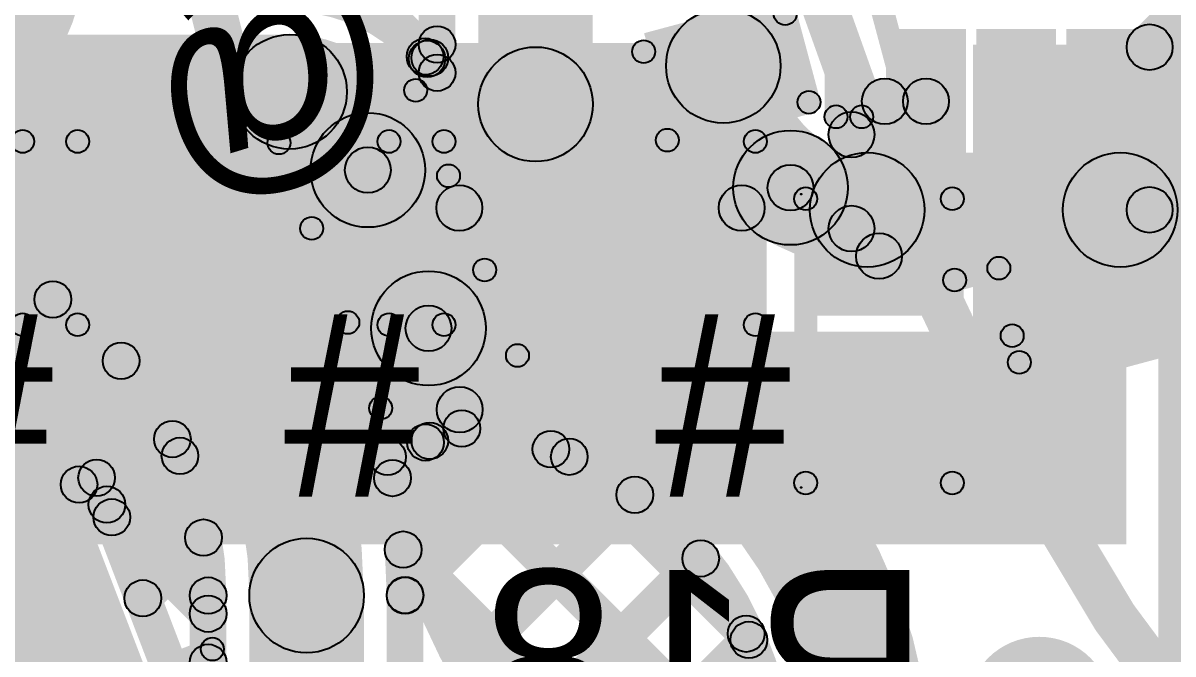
# Model space of a CAD drawing. Header units: millimetres. Extents: x -2.17 to 2.17, y -2.17 to 2.17.
# Drawn here: x -0.6649 to -0.4138, y -0.3049 to -0.1673 of the extents above; entities that cross this region are included whole.
import ezdxf

# ---------------------------------------------------------------- set-up
doc = ezdxf.new("R2010")
doc.units = ezdxf.units.MM
doc.header["$MEASUREMENT"] = 0
for name, color, linetype in [('BottomLayer', 5, 'Continuous'), ('BottomOverlay', 54, 'Continuous'), ('BottomPaste', 16, 'Continuous'), ('BottomSolder', 6, 'Continuous'), ('Mechanical2', 216, 'Continuous'), ('TopLayer', 1, 'Continuous'), ('TopOverlay', 2, 'Continuous'), ('TopPaste', 8, 'Continuous'), ('TopSolder', 216, 'Continuous'), ('ViaHoleLayer', 16, 'Continuous')]:
    doc.layers.add(name, color=color, linetype=linetype)

# ---------------------------------------------------------------- blocks, each defined once
blk = doc.blocks.new('WS2812B_M____2')
at = {"layer": 'TopLayer'}
blk.add_hatch(color=1, dxfattribs=at).paths.add_polyline_path([(0.03504, 0.05079), (0.09409, 0.05079), (0.09409, 0.01142), (0.03504, 0.01142)])
at = {"layer": 'TopOverlay'}
for points in [[(-0.07, 0.0675), (-0.07, 0.0725), (0.07, 0.0725), (0.07, 0.0675)], [(0.0725, 0.06), (0.0675, 0.06), (0.0675, 0.07), (0.0725, 0.07)]]:
    blk.add_hatch(color=2, dxfattribs=at).paths.add_polyline_path(points)
h = blk.add_hatch(color=2, dxfattribs=at)
edge = h.paths.add_edge_path()
edge.add_arc((0.07, 0.07), 0.0025, 0, 360)
h = blk.add_hatch(color=2, dxfattribs=at)
edge = h.paths.add_edge_path()
edge.add_arc((0.07, 0.07), 0.0025, 0, 360)
at = {"layer": 'TopPaste'}
blk.add_hatch(color=8, dxfattribs=at).paths.add_polyline_path([(0.03504, 0.05079), (0.09409, 0.05079), (0.09409, 0.01142), (0.03504, 0.01142)])
at = {"layer": 'TopSolder'}
blk.add_hatch(color=216, dxfattribs=at).paths.add_polyline_path([(0.03104, 0.05479), (0.09809, 0.05479), (0.09809, 0.00742), (0.03104, 0.00742)])
at = {"layer": 'TopOverlay'}
blk.add_circle((0.07, 0.07), 0.0025, dxfattribs=at)
blk.add_circle((0.07, 0.07), 0.0025, dxfattribs=at)
blk = doc.blocks.new('10_VSON__3_3__B_36')
at = {"layer": 'BottomLayer'}
for points in [[(-0.06693, 0.04409), (-0.04331, 0.04409), (-0.04331, 0.03465), (-0.06693, 0.03465)], [(-0.06693, 0.02441), (-0.04331, 0.02441), (-0.04331, 0.01496), (-0.06693, 0.01496)], [(-0.06693, 0.00472), (-0.04331, 0.00472), (-0.04331, -0.00472), (-0.06693, -0.00472)]]:
    blk.add_hatch(color=5, dxfattribs=at).paths.add_polyline_path(points)
at = {"layer": 'BottomOverlay'}
h = blk.add_hatch(color=54, dxfattribs=at)
edge = h.paths.add_edge_path()
edge.add_arc((-0.0585, 0.059), 0.0025, 0, 360)
h = blk.add_hatch(color=54, dxfattribs=at)
edge = h.paths.add_edge_path()
edge.add_arc((-0.0585, 0.059), 0.0025, 0, 360)
for points in [[(-0.0585, 0.0565), (-0.0585, 0.0615), (0.0585, 0.0615), (0.0585, 0.0565)], [(-0.061, 0.059), (-0.056, 0.059), (-0.056, 0.05342), (-0.061, 0.05342)]]:
    blk.add_hatch(color=54, dxfattribs=at).paths.add_polyline_path(points)
h = blk.add_hatch(color=54, dxfattribs=at)
edge = h.paths.add_edge_path()
edge.add_arc((-0.0585, 0.05342), 0.0025, 0, 360)
at = {"layer": 'BottomPaste'}
for points in [[(-0.06693, 0.04409), (-0.04331, 0.04409), (-0.04331, 0.03465), (-0.06693, 0.03465)], [(-0.06693, 0.02441), (-0.04331, 0.02441), (-0.04331, 0.01496), (-0.06693, 0.01496)], [(-0.06693, 0.00472), (-0.04331, 0.00472), (-0.04331, -0.00472), (-0.06693, -0.00472)]]:
    blk.add_hatch(color=16, dxfattribs=at).paths.add_polyline_path(points)
at = {"layer": 'BottomSolder'}
for points in [[(-0.07093, 0.04809), (-0.03931, 0.04809), (-0.03931, 0.03065), (-0.07093, 0.03065)], [(-0.07093, 0.02841), (-0.03931, 0.02841), (-0.03931, 0.01096), (-0.07093, 0.01096)], [(-0.07093, 0.00872), (-0.03931, 0.00872), (-0.03931, -0.00872), (-0.07093, -0.00872)], [(-0.07093, -0.01096), (-0.03931, -0.01096), (-0.03931, -0.02841), (-0.07093, -0.02841)]]:
    blk.add_hatch(color=6, dxfattribs=at).paths.add_polyline_path(points)
at = {"layer": 'BottomOverlay'}
for centre in [(-0.0585, 0.059), (-0.0585, 0.059), (-0.0585, 0.05342)]:
    blk.add_circle(centre, 0.0025, dxfattribs=at)
blk = doc.blocks.new('R__0402_B_79')
at = {"layer": 'BottomLayer'}
for points in [[(-0.0095, 0.0125), (-0.0095, -0.0125), (-0.0275, -0.0125), (-0.0275, 0.0125)], [(0.0275, 0.0125), (0.0275, -0.0125), (0.0095, -0.0125), (0.0095, 0.0125)]]:
    blk.add_hatch(color=5, dxfattribs=at).paths.add_polyline_path(points)
at = {"layer": 'BottomOverlay'}
h = blk.add_hatch(color=54, dxfattribs=at)
edge = h.paths.add_edge_path()
edge.add_arc((-0.031, 0.016), 0.0025, 0, 360)
h = blk.add_hatch(color=54, dxfattribs=at)
edge = h.paths.add_edge_path()
edge.add_arc((-0.031, 0.016), 0.0025, 0, 360)
for points in [[(-0.031, 0.0135), (-0.031, 0.0185), (0.031, 0.0185), (0.031, 0.0135)], [(-0.0335, 0.016), (-0.0285, 0.016), (-0.0285, -0.016), (-0.0335, -0.016)], [(-0.032, 0.01694), (-0.032, 0.01706), (0.032, 0.01706), (0.032, 0.01694)], [(0.0285, 0.016), (0.0335, 0.016), (0.0335, -0.016), (0.0285, -0.016)], [(-0.031, -0.0185), (-0.031, -0.0135), (0.031, -0.0135), (0.031, -0.0185)]]:
    blk.add_hatch(color=54, dxfattribs=at).paths.add_polyline_path(points)
h = blk.add_hatch(color=54, dxfattribs=at)
edge = h.paths.add_edge_path()
edge.add_arc((0.031, 0.016), 0.0025, 0, 360)
h = blk.add_hatch(color=54, dxfattribs=at)
edge = h.paths.add_edge_path()
edge.add_arc((0.031, 0.016), 0.0025, 0, 360)
h = blk.add_hatch(color=54, dxfattribs=at)
edge = h.paths.add_edge_path()
edge.add_arc((-0.032, 0.017), 0.0000635, 0, 360)
h = blk.add_hatch(color=54, dxfattribs=at)
edge = h.paths.add_edge_path()
edge.add_arc((0.032, 0.017), 0.0000635, 0, 360)
h = blk.add_hatch(color=54, dxfattribs=at)
edge = h.paths.add_edge_path()
edge.add_arc((-0.031, -0.016), 0.0025, 0, 360)
h = blk.add_hatch(color=54, dxfattribs=at)
edge = h.paths.add_edge_path()
edge.add_arc((-0.031, -0.016), 0.0025, 0, 360)
h = blk.add_hatch(color=54, dxfattribs=at)
edge = h.paths.add_edge_path()
edge.add_arc((0.031, -0.016), 0.0025, 0, 360)
h = blk.add_hatch(color=54, dxfattribs=at)
edge = h.paths.add_edge_path()
edge.add_arc((0.031, -0.016), 0.0025, 0, 360)
at = {"layer": 'BottomPaste'}
for points in [[(-0.0095, 0.0125), (-0.0095, -0.0125), (-0.0275, -0.0125), (-0.0275, 0.0125)], [(0.0275, 0.0125), (0.0275, -0.0125), (0.0095, -0.0125), (0.0095, 0.0125)]]:
    blk.add_hatch(color=16, dxfattribs=at).paths.add_polyline_path(points)
at = {"layer": 'BottomSolder'}
for points in [[(-0.0055, 0.0165), (-0.0055, -0.0165), (-0.0315, -0.0165), (-0.0315, 0.0165)], [(0.0315, 0.0165), (0.0315, -0.0165), (0.0055, -0.0165), (0.0055, 0.0165)]]:
    blk.add_hatch(color=6, dxfattribs=at).paths.add_polyline_path(points)
at = {"layer": 'BottomOverlay'}
for centre, radius in [((-0.031, 0.016), 0.0025), ((-0.031, 0.016), 0.0025), ((0.031, 0.016), 0.0025), ((0.031, 0.016), 0.0025), ((-0.032, 0.017), 0.0000635), ((0.032, 0.017), 0.0000635), ((-0.031, -0.016), 0.0025), ((-0.031, -0.016), 0.0025), ((0.031, -0.016), 0.0025), ((0.031, -0.016), 0.0025)]:
    blk.add_circle(centre, radius, dxfattribs=at)
blk = doc.blocks.new('WS2812B_M____264')
at = {"layer": 'TopLayer'}
blk.add_hatch(color=1, dxfattribs=at).paths.add_polyline_path([(-0.09409, 0.05079), (-0.03504, 0.05079), (-0.03504, 0.01142), (-0.09409, 0.01142)])
at = {"layer": 'TopOverlay'}
h = blk.add_hatch(color=2, dxfattribs=at)
edge = h.paths.add_edge_path()
edge.add_arc((-0.07, 0.07), 0.0025, 0, 360)
h = blk.add_hatch(color=2, dxfattribs=at)
edge = h.paths.add_edge_path()
edge.add_arc((-0.07, 0.07), 0.0025, 0, 360)
for points in [[(0.07, 0.0725), (0.07, 0.0675), (-0.07, 0.0675), (-0.07, 0.0725)], [(-0.0725, 0.07), (-0.0675, 0.07), (-0.0675, 0.06), (-0.0725, 0.06)]]:
    blk.add_hatch(color=2, dxfattribs=at).paths.add_polyline_path(points)
h = blk.add_hatch(color=2, dxfattribs=at)
edge = h.paths.add_edge_path()
edge.add_arc((-0.091, 0.061), 0.0025, 0, 360)
h = blk.add_hatch(color=2, dxfattribs=at)
edge = h.paths.add_edge_path()
edge.add_arc((-0.085, 0.061), 0.0025, 0, 360)
h = blk.add_hatch(color=2, dxfattribs=at)
edge = h.paths.add_edge_path()
edge.add_arc((-0.07, 0.06), 0.0025, 0, 360)
at = {"layer": 'TopPaste'}
blk.add_hatch(color=8, dxfattribs=at).paths.add_polyline_path([(-0.09409, 0.05079), (-0.03504, 0.05079), (-0.03504, 0.01142), (-0.09409, 0.01142)])
at = {"layer": 'TopSolder'}
blk.add_hatch(color=216, dxfattribs=at).paths.add_polyline_path([(-0.09809, 0.05479), (-0.03104, 0.05479), (-0.03104, 0.00742), (-0.09809, 0.00742)])
at = {"layer": 'TopOverlay', "const_width": 0.005}
blk.add_lwpolyline([(-0.085, 0.061, 1), (-0.091, 0.061, 1)], format="xyb", close=True, dxfattribs=at)
at = {"layer": 'TopOverlay'}
for centre in [(-0.07, 0.07), (-0.07, 0.07), (-0.091, 0.061), (-0.085, 0.061), (-0.07, 0.06)]:
    blk.add_circle(centre, 0.0025, dxfattribs=at)
blk = doc.blocks.new('1255AY_1R0N_P3_B_279')
at = {"layer": 'BottomSolder'}
blk.add_hatch(color=6, dxfattribs=at).paths.add_polyline_path([(-0.12802, 0.1162), (-0.05702, 0.1162), (-0.05702, -0.1162), (-0.12802, -0.1162)])
blk = doc.blocks.new('C__0402_415')
at = {"layer": 'TopLayer'}
for points in [[(-0.0275, -0.0125), (-0.0275, 0.0125), (-0.0095, 0.0125), (-0.0095, -0.0125)], [(0.0095, -0.0125), (0.0095, 0.0125), (0.0275, 0.0125), (0.0275, -0.0125)]]:
    blk.add_hatch(color=1, dxfattribs=at).paths.add_polyline_path(points)
at = {"layer": 'TopOverlay'}
h = blk.add_hatch(color=2, dxfattribs=at)
edge = h.paths.add_edge_path()
edge.add_arc((-0.031, 0.016), 0.0025, 0, 360)
h = blk.add_hatch(color=2, dxfattribs=at)
edge = h.paths.add_edge_path()
edge.add_arc((-0.031, 0.016), 0.0025, 0, 360)
for points in [[(-0.011, 0.0185), (-0.011, 0.0135), (-0.031, 0.0135), (-0.031, 0.0185)], [(0.031, 0.0185), (0.031, 0.0135), (0.011, 0.0135), (0.011, 0.0185)], [(-0.0335, 0.016), (-0.0285, 0.016), (-0.0285, -0.016), (-0.0335, -0.016)], [(0.0285, 0.016), (0.0335, 0.016), (0.0335, -0.016), (0.0285, -0.016)], [(-0.011, -0.0135), (-0.011, -0.0185), (-0.031, -0.0185), (-0.031, -0.0135)], [(0.031, -0.0135), (0.031, -0.0185), (0.011, -0.0185), (0.011, -0.0135)]]:
    blk.add_hatch(color=2, dxfattribs=at).paths.add_polyline_path(points)
h = blk.add_hatch(color=2, dxfattribs=at)
edge = h.paths.add_edge_path()
edge.add_arc((-0.011, 0.016), 0.0025, 0, 360)
h = blk.add_hatch(color=2, dxfattribs=at)
edge = h.paths.add_edge_path()
edge.add_arc((0.011, 0.016), 0.0025, 0, 360)
h = blk.add_hatch(color=2, dxfattribs=at)
edge = h.paths.add_edge_path()
edge.add_arc((0.031, 0.016), 0.0025, 0, 360)
h = blk.add_hatch(color=2, dxfattribs=at)
edge = h.paths.add_edge_path()
edge.add_arc((0.031, 0.016), 0.0025, 0, 360)
h = blk.add_hatch(color=2, dxfattribs=at)
edge = h.paths.add_edge_path()
edge.add_arc((-0.031, -0.016), 0.0025, 0, 360)
h = blk.add_hatch(color=2, dxfattribs=at)
edge = h.paths.add_edge_path()
edge.add_arc((-0.031, -0.016), 0.0025, 0, 360)
h = blk.add_hatch(color=2, dxfattribs=at)
edge = h.paths.add_edge_path()
edge.add_arc((-0.011, -0.016), 0.0025, 0, 360)
h = blk.add_hatch(color=2, dxfattribs=at)
edge = h.paths.add_edge_path()
edge.add_arc((0.011, -0.016), 0.0025, 0, 360)
h = blk.add_hatch(color=2, dxfattribs=at)
edge = h.paths.add_edge_path()
edge.add_arc((0.031, -0.016), 0.0025, 0, 360)
h = blk.add_hatch(color=2, dxfattribs=at)
edge = h.paths.add_edge_path()
edge.add_arc((0.031, -0.016), 0.0025, 0, 360)
at = {"layer": 'TopPaste'}
for points in [[(-0.0275, -0.0125), (-0.0275, 0.0125), (-0.0095, 0.0125), (-0.0095, -0.0125)], [(0.0095, -0.0125), (0.0095, 0.0125), (0.0275, 0.0125), (0.0275, -0.0125)]]:
    blk.add_hatch(color=8, dxfattribs=at).paths.add_polyline_path(points)
at = {"layer": 'TopSolder'}
for points in [[(-0.02986, -0.01486), (-0.02986, 0.01486), (-0.00714, 0.01486), (-0.00714, -0.01486)], [(0.00714, -0.01486), (0.00714, 0.01486), (0.02986, 0.01486), (0.02986, -0.01486)]]:
    blk.add_hatch(color=216, dxfattribs=at).paths.add_polyline_path(points)
at = {"layer": 'TopOverlay'}
for centre in [(-0.031, 0.016), (-0.031, 0.016), (-0.011, 0.016), (0.011, 0.016), (0.031, 0.016), (0.031, 0.016), (-0.031, -0.016), (-0.031, -0.016), (-0.011, -0.016), (0.011, -0.016), (0.031, -0.016), (0.031, -0.016)]:
    blk.add_circle(centre, 0.0025, dxfattribs=at)
blk = doc.blocks.new('C__0402_434')
at = {"layer": 'TopLayer'}
for points in [[(-0.0275, -0.0125), (-0.0275, 0.0125), (-0.0095, 0.0125), (-0.0095, -0.0125)], [(0.0095, -0.0125), (0.0095, 0.0125), (0.0275, 0.0125), (0.0275, -0.0125)]]:
    blk.add_hatch(color=1, dxfattribs=at).paths.add_polyline_path(points)
at = {"layer": 'TopOverlay'}
h = blk.add_hatch(color=2, dxfattribs=at)
edge = h.paths.add_edge_path()
edge.add_arc((-0.031, 0.016), 0.0025, 0, 360)
h = blk.add_hatch(color=2, dxfattribs=at)
edge = h.paths.add_edge_path()
edge.add_arc((-0.031, 0.016), 0.0025, 0, 360)
for points in [[(-0.031, 0.0135), (-0.031, 0.0185), (-0.011, 0.0185), (-0.011, 0.0135)], [(0.011, 0.0135), (0.011, 0.0185), (0.031, 0.0185), (0.031, 0.0135)], [(-0.0285, -0.016), (-0.0335, -0.016), (-0.0335, 0.016), (-0.0285, 0.016)], [(0.0335, -0.016), (0.0285, -0.016), (0.0285, 0.016), (0.0335, 0.016)], [(-0.031, -0.0185), (-0.031, -0.0135), (-0.011, -0.0135), (-0.011, -0.0185)], [(0.011, -0.0185), (0.011, -0.0135), (0.031, -0.0135), (0.031, -0.0185)]]:
    blk.add_hatch(color=2, dxfattribs=at).paths.add_polyline_path(points)
h = blk.add_hatch(color=2, dxfattribs=at)
edge = h.paths.add_edge_path()
edge.add_arc((-0.011, 0.016), 0.0025, 0, 360)
h = blk.add_hatch(color=2, dxfattribs=at)
edge = h.paths.add_edge_path()
edge.add_arc((0.011, 0.016), 0.0025, 0, 360)
h = blk.add_hatch(color=2, dxfattribs=at)
edge = h.paths.add_edge_path()
edge.add_arc((0.031, 0.016), 0.0025, 0, 360)
h = blk.add_hatch(color=2, dxfattribs=at)
edge = h.paths.add_edge_path()
edge.add_arc((0.031, 0.016), 0.0025, 0, 360)
h = blk.add_hatch(color=2, dxfattribs=at)
edge = h.paths.add_edge_path()
edge.add_arc((-0.031, -0.016), 0.0025, 0, 360)
h = blk.add_hatch(color=2, dxfattribs=at)
edge = h.paths.add_edge_path()
edge.add_arc((-0.031, -0.016), 0.0025, 0, 360)
h = blk.add_hatch(color=2, dxfattribs=at)
edge = h.paths.add_edge_path()
edge.add_arc((-0.011, -0.016), 0.0025, 0, 360)
h = blk.add_hatch(color=2, dxfattribs=at)
edge = h.paths.add_edge_path()
edge.add_arc((0.011, -0.016), 0.0025, 0, 360)
h = blk.add_hatch(color=2, dxfattribs=at)
edge = h.paths.add_edge_path()
edge.add_arc((0.031, -0.016), 0.0025, 0, 360)
h = blk.add_hatch(color=2, dxfattribs=at)
edge = h.paths.add_edge_path()
edge.add_arc((0.031, -0.016), 0.0025, 0, 360)
at = {"layer": 'TopPaste'}
for points in [[(-0.0275, -0.0125), (-0.0275, 0.0125), (-0.0095, 0.0125), (-0.0095, -0.0125)], [(0.0095, -0.0125), (0.0095, 0.0125), (0.0275, 0.0125), (0.0275, -0.0125)]]:
    blk.add_hatch(color=8, dxfattribs=at).paths.add_polyline_path(points)
at = {"layer": 'TopSolder'}
for points in [[(-0.02986, -0.01486), (-0.02986, 0.01486), (-0.00714, 0.01486), (-0.00714, -0.01486)], [(0.00714, -0.01486), (0.00714, 0.01486), (0.02986, 0.01486), (0.02986, -0.01486)]]:
    blk.add_hatch(color=216, dxfattribs=at).paths.add_polyline_path(points)
at = {"layer": 'TopOverlay'}
for centre in [(-0.031, 0.016), (-0.031, 0.016), (-0.011, 0.016), (0.011, 0.016), (0.031, 0.016), (0.031, 0.016), (-0.031, -0.016), (-0.031, -0.016), (-0.011, -0.016), (0.011, -0.016), (0.031, -0.016), (0.031, -0.016)]:
    blk.add_circle(centre, 0.0025, dxfattribs=at)
blk = doc.blocks.new('C__0805_B_459')
at = {"layer": 'BottomLayer'}
for points in [[(-0.06, 0.03), (-0.02, 0.03), (-0.02, -0.03), (-0.06, -0.03)], [(0.02, 0.03), (0.06, 0.03), (0.06, -0.03), (0.02, -0.03)]]:
    blk.add_hatch(color=5, dxfattribs=at).paths.add_polyline_path(points)
at = {"layer": 'BottomOverlay'}
h = blk.add_hatch(color=54, dxfattribs=at)
edge = h.paths.add_edge_path()
edge.add_arc((-0.064, 0.034), 0.0025, 0, 360)
h = blk.add_hatch(color=54, dxfattribs=at)
edge = h.paths.add_edge_path()
edge.add_arc((-0.064, 0.034), 0.0025, 0, 360)
for points in [[(-0.024, 0.0365), (-0.024, 0.0315), (-0.064, 0.0315), (-0.064, 0.0365)], [(0.064, 0.0365), (0.064, 0.0315), (0.024, 0.0315), (0.024, 0.0365)], [(-0.0615, -0.034), (-0.0665, -0.034), (-0.0665, 0.034), (-0.0615, 0.034)], [(0.0665, -0.034), (0.0615, -0.034), (0.0615, 0.034), (0.0665, 0.034)], [(-0.024, -0.0315), (-0.024, -0.0365), (-0.064, -0.0365), (-0.064, -0.0315)], [(0.064, -0.0315), (0.064, -0.0365), (0.024, -0.0365), (0.024, -0.0315)]]:
    blk.add_hatch(color=54, dxfattribs=at).paths.add_polyline_path(points)
h = blk.add_hatch(color=54, dxfattribs=at)
edge = h.paths.add_edge_path()
edge.add_arc((-0.024, 0.034), 0.0025, 0, 360)
h = blk.add_hatch(color=54, dxfattribs=at)
edge = h.paths.add_edge_path()
edge.add_arc((0.024, 0.034), 0.0025, 0, 360)
h = blk.add_hatch(color=54, dxfattribs=at)
edge = h.paths.add_edge_path()
edge.add_arc((0.064, 0.034), 0.0025, 0, 360)
h = blk.add_hatch(color=54, dxfattribs=at)
edge = h.paths.add_edge_path()
edge.add_arc((0.064, 0.034), 0.0025, 0, 360)
h = blk.add_hatch(color=54, dxfattribs=at)
edge = h.paths.add_edge_path()
edge.add_arc((-0.064, -0.034), 0.0025, 0, 360)
h = blk.add_hatch(color=54, dxfattribs=at)
edge = h.paths.add_edge_path()
edge.add_arc((-0.064, -0.034), 0.0025, 0, 360)
h = blk.add_hatch(color=54, dxfattribs=at)
edge = h.paths.add_edge_path()
edge.add_arc((-0.024, -0.034), 0.0025, 0, 360)
h = blk.add_hatch(color=54, dxfattribs=at)
edge = h.paths.add_edge_path()
edge.add_arc((0.024, -0.034), 0.0025, 0, 360)
h = blk.add_hatch(color=54, dxfattribs=at)
edge = h.paths.add_edge_path()
edge.add_arc((0.064, -0.034), 0.0025, 0, 360)
h = blk.add_hatch(color=54, dxfattribs=at)
edge = h.paths.add_edge_path()
edge.add_arc((0.064, -0.034), 0.0025, 0, 360)
at = {"layer": 'BottomPaste'}
for points in [[(-0.06, 0.03), (-0.02, 0.03), (-0.02, -0.03), (-0.06, -0.03)], [(0.02, 0.03), (0.06, 0.03), (0.06, -0.03), (0.02, -0.03)]]:
    blk.add_hatch(color=16, dxfattribs=at).paths.add_polyline_path(points)
at = {"layer": 'BottomSolder'}
for points in [[(-0.06276, 0.03276), (-0.01724, 0.03276), (-0.01724, -0.03276), (-0.06276, -0.03276)], [(0.01724, 0.03276), (0.06276, 0.03276), (0.06276, -0.03276), (0.01724, -0.03276)]]:
    blk.add_hatch(color=6, dxfattribs=at).paths.add_polyline_path(points)
at = {"layer": 'BottomOverlay'}
for centre in [(-0.064, 0.034), (-0.064, 0.034), (-0.024, 0.034), (0.024, 0.034), (0.064, 0.034), (0.064, 0.034), (-0.064, -0.034), (-0.064, -0.034), (-0.024, -0.034), (0.024, -0.034), (0.064, -0.034), (0.064, -0.034)]:
    blk.add_circle(centre, 0.0025, dxfattribs=at)
blk = doc.blocks.new('C__0805_B_460')
at = {"layer": 'BottomLayer'}
for points in [[(-0.06, 0.03), (-0.02, 0.03), (-0.02, -0.03), (-0.06, -0.03)], [(0.02, 0.03), (0.06, 0.03), (0.06, -0.03), (0.02, -0.03)]]:
    blk.add_hatch(color=5, dxfattribs=at).paths.add_polyline_path(points)
at = {"layer": 'BottomOverlay'}
h = blk.add_hatch(color=54, dxfattribs=at)
edge = h.paths.add_edge_path()
edge.add_arc((-0.064, 0.034), 0.0025, 0, 360)
h = blk.add_hatch(color=54, dxfattribs=at)
edge = h.paths.add_edge_path()
edge.add_arc((-0.064, 0.034), 0.0025, 0, 360)
for points in [[(-0.024, 0.0365), (-0.024, 0.0315), (-0.064, 0.0315), (-0.064, 0.0365)], [(0.064, 0.0365), (0.064, 0.0315), (0.024, 0.0315), (0.024, 0.0365)], [(-0.0615, -0.034), (-0.0665, -0.034), (-0.0665, 0.034), (-0.0615, 0.034)], [(0.0665, -0.034), (0.0615, -0.034), (0.0615, 0.034), (0.0665, 0.034)], [(-0.024, -0.0315), (-0.024, -0.0365), (-0.064, -0.0365), (-0.064, -0.0315)], [(0.064, -0.0315), (0.064, -0.0365), (0.024, -0.0365), (0.024, -0.0315)]]:
    blk.add_hatch(color=54, dxfattribs=at).paths.add_polyline_path(points)
h = blk.add_hatch(color=54, dxfattribs=at)
edge = h.paths.add_edge_path()
edge.add_arc((-0.024, 0.034), 0.0025, 0, 360)
h = blk.add_hatch(color=54, dxfattribs=at)
edge = h.paths.add_edge_path()
edge.add_arc((0.024, 0.034), 0.0025, 0, 360)
h = blk.add_hatch(color=54, dxfattribs=at)
edge = h.paths.add_edge_path()
edge.add_arc((0.064, 0.034), 0.0025, 0, 360)
h = blk.add_hatch(color=54, dxfattribs=at)
edge = h.paths.add_edge_path()
edge.add_arc((0.064, 0.034), 0.0025, 0, 360)
h = blk.add_hatch(color=54, dxfattribs=at)
edge = h.paths.add_edge_path()
edge.add_arc((-0.064, -0.034), 0.0025, 0, 360)
h = blk.add_hatch(color=54, dxfattribs=at)
edge = h.paths.add_edge_path()
edge.add_arc((-0.064, -0.034), 0.0025, 0, 360)
h = blk.add_hatch(color=54, dxfattribs=at)
edge = h.paths.add_edge_path()
edge.add_arc((-0.024, -0.034), 0.0025, 0, 360)
h = blk.add_hatch(color=54, dxfattribs=at)
edge = h.paths.add_edge_path()
edge.add_arc((0.024, -0.034), 0.0025, 0, 360)
h = blk.add_hatch(color=54, dxfattribs=at)
edge = h.paths.add_edge_path()
edge.add_arc((0.064, -0.034), 0.0025, 0, 360)
h = blk.add_hatch(color=54, dxfattribs=at)
edge = h.paths.add_edge_path()
edge.add_arc((0.064, -0.034), 0.0025, 0, 360)
at = {"layer": 'BottomPaste'}
for points in [[(-0.06, 0.03), (-0.02, 0.03), (-0.02, -0.03), (-0.06, -0.03)], [(0.02, 0.03), (0.06, 0.03), (0.06, -0.03), (0.02, -0.03)]]:
    blk.add_hatch(color=16, dxfattribs=at).paths.add_polyline_path(points)
at = {"layer": 'BottomSolder'}
for points in [[(-0.06276, 0.03276), (-0.01724, 0.03276), (-0.01724, -0.03276), (-0.06276, -0.03276)], [(0.01724, 0.03276), (0.06276, 0.03276), (0.06276, -0.03276), (0.01724, -0.03276)]]:
    blk.add_hatch(color=6, dxfattribs=at).paths.add_polyline_path(points)
at = {"layer": 'BottomOverlay'}
for centre in [(-0.064, 0.034), (-0.064, 0.034), (-0.024, 0.034), (0.024, 0.034), (0.064, 0.034), (0.064, 0.034), (-0.064, -0.034), (-0.064, -0.034), (-0.024, -0.034), (0.024, -0.034), (0.064, -0.034), (0.064, -0.034)]:
    blk.add_circle(centre, 0.0025, dxfattribs=at)
blk = doc.blocks.new('C__0805_B_461')
at = {"layer": 'BottomLayer'}
for points in [[(-0.06, 0.03), (-0.02, 0.03), (-0.02, -0.03), (-0.06, -0.03)], [(0.02, 0.03), (0.06, 0.03), (0.06, -0.03), (0.02, -0.03)]]:
    blk.add_hatch(color=5, dxfattribs=at).paths.add_polyline_path(points)
at = {"layer": 'BottomOverlay'}
h = blk.add_hatch(color=54, dxfattribs=at)
edge = h.paths.add_edge_path()
edge.add_arc((-0.064, 0.034), 0.0025, 0, 360)
h = blk.add_hatch(color=54, dxfattribs=at)
edge = h.paths.add_edge_path()
edge.add_arc((-0.064, 0.034), 0.0025, 0, 360)
for points in [[(-0.024, 0.0365), (-0.024, 0.0315), (-0.064, 0.0315), (-0.064, 0.0365)], [(0.064, 0.0365), (0.064, 0.0315), (0.024, 0.0315), (0.024, 0.0365)], [(-0.0615, -0.034), (-0.0665, -0.034), (-0.0665, 0.034), (-0.0615, 0.034)], [(0.0665, -0.034), (0.0615, -0.034), (0.0615, 0.034), (0.0665, 0.034)], [(-0.024, -0.0315), (-0.024, -0.0365), (-0.064, -0.0365), (-0.064, -0.0315)], [(0.064, -0.0315), (0.064, -0.0365), (0.024, -0.0365), (0.024, -0.0315)]]:
    blk.add_hatch(color=54, dxfattribs=at).paths.add_polyline_path(points)
h = blk.add_hatch(color=54, dxfattribs=at)
edge = h.paths.add_edge_path()
edge.add_arc((-0.024, 0.034), 0.0025, 0, 360)
h = blk.add_hatch(color=54, dxfattribs=at)
edge = h.paths.add_edge_path()
edge.add_arc((0.024, 0.034), 0.0025, 0, 360)
h = blk.add_hatch(color=54, dxfattribs=at)
edge = h.paths.add_edge_path()
edge.add_arc((0.064, 0.034), 0.0025, 0, 360)
h = blk.add_hatch(color=54, dxfattribs=at)
edge = h.paths.add_edge_path()
edge.add_arc((0.064, 0.034), 0.0025, 0, 360)
h = blk.add_hatch(color=54, dxfattribs=at)
edge = h.paths.add_edge_path()
edge.add_arc((-0.064, -0.034), 0.0025, 0, 360)
h = blk.add_hatch(color=54, dxfattribs=at)
edge = h.paths.add_edge_path()
edge.add_arc((-0.064, -0.034), 0.0025, 0, 360)
h = blk.add_hatch(color=54, dxfattribs=at)
edge = h.paths.add_edge_path()
edge.add_arc((-0.024, -0.034), 0.0025, 0, 360)
h = blk.add_hatch(color=54, dxfattribs=at)
edge = h.paths.add_edge_path()
edge.add_arc((0.024, -0.034), 0.0025, 0, 360)
h = blk.add_hatch(color=54, dxfattribs=at)
edge = h.paths.add_edge_path()
edge.add_arc((0.064, -0.034), 0.0025, 0, 360)
h = blk.add_hatch(color=54, dxfattribs=at)
edge = h.paths.add_edge_path()
edge.add_arc((0.064, -0.034), 0.0025, 0, 360)
at = {"layer": 'BottomPaste'}
for points in [[(-0.06, 0.03), (-0.02, 0.03), (-0.02, -0.03), (-0.06, -0.03)], [(0.02, 0.03), (0.06, 0.03), (0.06, -0.03), (0.02, -0.03)]]:
    blk.add_hatch(color=16, dxfattribs=at).paths.add_polyline_path(points)
at = {"layer": 'BottomSolder'}
for points in [[(-0.06276, 0.03276), (-0.01724, 0.03276), (-0.01724, -0.03276), (-0.06276, -0.03276)], [(0.01724, 0.03276), (0.06276, 0.03276), (0.06276, -0.03276), (0.01724, -0.03276)]]:
    blk.add_hatch(color=6, dxfattribs=at).paths.add_polyline_path(points)
at = {"layer": 'BottomOverlay'}
for centre in [(-0.064, 0.034), (-0.064, 0.034), (-0.024, 0.034), (0.024, 0.034), (0.064, 0.034), (0.064, 0.034), (-0.064, -0.034), (-0.064, -0.034), (-0.024, -0.034), (0.024, -0.034), (0.064, -0.034), (0.064, -0.034)]:
    blk.add_circle(centre, 0.0025, dxfattribs=at)

msp = doc.modelspace()

# ---------------------------------------------------------------- hatches: boundary and pattern name
at = {"layer": 'BottomLayer'}
for points in [[(-0.735, -0.281), (-0.504, -0.281), (-0.504, -0.17161), (-0.735, -0.17161)], [(-0.45748, -0.27144), (-0.424, -0.27144), (-0.424, -0.172), (-0.45748, -0.172)], [(-0.48046, -0.19515), (-0.48754, -0.18807), (-0.48026, -0.1808), (-0.47319, -0.18787)], [(-0.47673, -0.18934), (-0.47673, -0.17934), (-0.46774, -0.17934), (-0.46774, -0.18934)], [(-0.479, -0.21211), (-0.489, -0.21211), (-0.489, -0.19161), (-0.479, -0.19161)], [(-0.48754, -0.21565), (-0.48046, -0.20857), (-0.47446, -0.21457), (-0.48154, -0.22165)], [(-0.524, -0.281), (-0.424, -0.281), (-0.424, -0.23461), (-0.524, -0.23461)]]:
    msp.add_hatch(color=5, dxfattribs=at).paths.add_polyline_path(points)
h = msp.add_hatch(color=5, dxfattribs=at)
edge = h.paths.add_edge_path()
edge.add_arc((-0.553, -0.185), 0.01181, 0, 360)
h = msp.add_hatch(color=5, dxfattribs=at)
edge = h.paths.add_edge_path()
edge.add_arc((-0.47673, -0.18434), 0.005, 0, 360)
h = msp.add_hatch(color=5, dxfattribs=at)
edge = h.paths.add_edge_path()
edge.add_arc((-0.47673, -0.18434), 0.005, 0, 360)
h = msp.add_hatch(color=5, dxfattribs=at)
edge = h.paths.add_edge_path()
edge.add_arc((-0.46774, -0.18434), 0.005, 0, 360)
h = msp.add_hatch(color=5, dxfattribs=at)
edge = h.paths.add_edge_path()
edge.add_arc((-0.484, -0.19161), 0.005, 0, 360)
h = msp.add_hatch(color=5, dxfattribs=at)
edge = h.paths.add_edge_path()
edge.add_arc((-0.484, -0.19161), 0.005, 0, 360)
h = msp.add_hatch(color=5, dxfattribs=at)
edge = h.paths.add_edge_path()
edge.add_arc((-0.484, -0.21211), 0.005, 0, 360)
h = msp.add_hatch(color=5, dxfattribs=at)
edge = h.paths.add_edge_path()
edge.add_arc((-0.484, -0.21211), 0.005, 0, 360)
h = msp.add_hatch(color=5, dxfattribs=at)
edge = h.paths.add_edge_path()
edge.add_arc((-0.478, -0.21811), 0.005, 0, 360)
at = {"layer": 'BottomSolder'}
h = msp.add_hatch(color=6, dxfattribs=at)
edge = h.paths.add_edge_path()
edge.add_arc((-0.553, -0.185), 0.01581, 0, 360)
h = msp.add_hatch(color=6, dxfattribs=at)
edge = h.paths.add_edge_path()
edge.add_arc((-0.443, -0.317), 0.01581, 0, 360)
at = {"layer": 'TopLayer'}
for points in [[(-0.5405, -0.185), (-0.5655, -0.185), (-0.5655, -0.02985), (-0.5405, -0.02985)], [(-0.5705, -0.17811), (-0.5785, -0.17811), (-0.5785, -0.0666), (-0.5705, -0.0666)], [(-0.64433, -0.11228), (-0.63867, -0.10662), (-0.57326, -0.17203), (-0.57892, -0.17769)], [(-0.41539, -0.17607), (-0.42246, -0.169), (-0.40588, -0.15242), (-0.39881, -0.15949)], [(-0.67989, -0.19477), (-0.67989, -0.16977), (-0.6067, -0.16977), (-0.6067, -0.19477)], [(-0.5743, -0.17741), (-0.57996, -0.17175), (-0.57733, -0.16912), (-0.57167, -0.17478)], [(-0.41392, -0.20803), (-0.42392, -0.20803), (-0.42392, -0.17253), (-0.41392, -0.17253)], [(-0.48058, -0.22053), (-0.48058, -0.19553), (-0.42533, -0.19553), (-0.42533, -0.22053)], [(-0.56966, -0.21261), (-0.56966, -0.20261), (-0.50799, -0.20261), (-0.50799, -0.21261)], [(-0.67536, -0.22267), (-0.6697, -0.21701), (-0.62783, -0.25889), (-0.63348, -0.26455)], [(-0.716, -0.29083), (-0.72166, -0.28517), (-0.66124, -0.22475), (-0.65558, -0.23041)], [(-0.69583, -0.23049), (-0.69017, -0.22483), (-0.64986, -0.26514), (-0.65552, -0.2708)], [(-0.58104, -0.23567), (-0.5717, -0.23209), (-0.56489, -0.24983), (-0.57423, -0.25341)], [(-0.67879, -0.2819), (-0.68445, -0.27624), (-0.64634, -0.23814), (-0.64068, -0.24379)], [(-0.58389, -0.26569), (-0.58675, -0.25822), (-0.57054, -0.252), (-0.56767, -0.25946)], [(-0.64378, -0.27517), (-0.64944, -0.26952), (-0.63514, -0.25522), (-0.62948, -0.26088)], [(-0.58141, -0.26937), (-0.58707, -0.26371), (-0.57894, -0.25559), (-0.57329, -0.26125)], [(-0.57986, -0.2616), (-0.5742, -0.25594), (-0.51682, -0.31332), (-0.52248, -0.31898)], [(-0.57867, -0.29492), (-0.58433, -0.28926), (-0.55248, -0.25741), (-0.54682, -0.26307)], [(-0.54846, -0.26472), (-0.5428, -0.25906), (-0.50418, -0.29768), (-0.50983, -0.30334)], [(-0.70082, -0.29073), (-0.70369, -0.28326), (-0.65029, -0.26276), (-0.64742, -0.27023)], [(-0.65259, -0.26793), (-0.64512, -0.26506), (-0.62077, -0.3285), (-0.62823, -0.33137)], [(-0.57867, -0.3232), (-0.58433, -0.31755), (-0.53415, -0.26737), (-0.5285, -0.27303)], [(-0.64837, -0.27794), (-0.64272, -0.27228), (-0.62167, -0.29333), (-0.62733, -0.29898)], [(-0.63593, -0.29561), (-0.64159, -0.28995), (-0.62835, -0.27672), (-0.6227, -0.28237)], [(-0.58474, -0.285), (-0.57908, -0.27935), (-0.54515, -0.31328), (-0.55081, -0.31894)], [(-0.54612, -0.31894), (-0.55178, -0.31328), (-0.51976, -0.28127), (-0.51411, -0.28692)], [(-0.6205, -0.32993), (-0.6285, -0.32993), (-0.6285, -0.29219), (-0.6205, -0.29219)], [(-0.5905, -0.3482), (-0.6155, -0.3482), (-0.6155, -0.29219), (-0.5905, -0.29219)], [(-0.5775, -0.32816), (-0.5855, -0.32816), (-0.5855, -0.29219), (-0.5775, -0.29219)], [(-0.51784, -0.31894), (-0.5235, -0.31328), (-0.50925, -0.29904), (-0.50359, -0.30469)], [(-0.62809, -0.31605), (-0.63374, -0.31039), (-0.62733, -0.30398), (-0.62167, -0.30963)]]:
    msp.add_hatch(color=1, dxfattribs=at).paths.add_polyline_path(points)
h = msp.add_hatch(color=1, dxfattribs=at)
edge = h.paths.add_edge_path()
edge.add_arc((-0.512, -0.17661), 0.0125, 0, 360)
h = msp.add_hatch(color=1, dxfattribs=at)
edge = h.paths.add_edge_path()
edge.add_arc((-0.5745, -0.17195), 0.004, 0, 360)
h = msp.add_hatch(color=1, dxfattribs=at)
edge = h.paths.add_edge_path()
edge.add_arc((-0.41892, -0.17253), 0.005, 0, 360)
h = msp.add_hatch(color=1, dxfattribs=at)
edge = h.paths.add_edge_path()
edge.add_arc((-0.41892, -0.17253), 0.005, 0, 360)
h = msp.add_hatch(color=1, dxfattribs=at)
edge = h.paths.add_edge_path()
edge.add_arc((-0.6067, -0.18227), 0.0125, 0, 360)
h = msp.add_hatch(color=1, dxfattribs=at)
edge = h.paths.add_edge_path()
edge.add_arc((-0.6067, -0.18227), 0.0125, 0, 360)
h = msp.add_hatch(color=1, dxfattribs=at)
edge = h.paths.add_edge_path()
edge.add_arc((-0.57713, -0.17458), 0.004, 0, 360)
h = msp.add_hatch(color=1, dxfattribs=at)
edge = h.paths.add_edge_path()
edge.add_arc((-0.5767, -0.1751), 0.004, 0, 360)
h = msp.add_hatch(color=1, dxfattribs=at)
edge = h.paths.add_edge_path()
edge.add_arc((-0.57609, -0.17486), 0.004, 0, 360)
h = msp.add_hatch(color=1, dxfattribs=at)
edge = h.paths.add_edge_path()
edge.add_arc((-0.553, -0.185), 0.0125, 0, 360)
h = msp.add_hatch(color=1, dxfattribs=at)
edge = h.paths.add_edge_path()
edge.add_arc((-0.553, -0.185), 0.01181, 0, 360)
h = msp.add_hatch(color=1, dxfattribs=at)
edge = h.paths.add_edge_path()
edge.add_arc((-0.5745, -0.17811), 0.004, 0, 360)
h = msp.add_hatch(color=1, dxfattribs=at)
edge = h.paths.add_edge_path()
edge.add_arc((-0.58963, -0.19934), 0.0125, 0, 360)
h = msp.add_hatch(color=1, dxfattribs=at)
edge = h.paths.add_edge_path()
edge.add_arc((-0.49733, -0.20319), 0.0125, 0, 360)
h = msp.add_hatch(color=1, dxfattribs=at)
edge = h.paths.add_edge_path()
edge.add_arc((-0.49733, -0.20319), 0.0125, 0, 360)
h = msp.add_hatch(color=1, dxfattribs=at)
edge = h.paths.add_edge_path()
edge.add_arc((-0.58963, -0.19934), 0.005, 0, 360)
h = msp.add_hatch(color=1, dxfattribs=at)
edge = h.paths.add_edge_path()
edge.add_arc((-0.48058, -0.20803), 0.0125, 0, 360)
h = msp.add_hatch(color=1, dxfattribs=at)
edge = h.paths.add_edge_path()
edge.add_arc((-0.48058, -0.20803), 0.0125, 0, 360)
h = msp.add_hatch(color=1, dxfattribs=at)
edge = h.paths.add_edge_path()
edge.add_arc((-0.42533, -0.20803), 0.0125, 0, 360)
h = msp.add_hatch(color=1, dxfattribs=at)
edge = h.paths.add_edge_path()
edge.add_arc((-0.49733, -0.20319), 0.005, 0, 360)
h = msp.add_hatch(color=1, dxfattribs=at)
edge = h.paths.add_edge_path()
edge.add_arc((-0.56966, -0.20761), 0.005, 0, 360)
h = msp.add_hatch(color=1, dxfattribs=at)
edge = h.paths.add_edge_path()
edge.add_arc((-0.56966, -0.20761), 0.005, 0, 360)
h = msp.add_hatch(color=1, dxfattribs=at)
edge = h.paths.add_edge_path()
edge.add_arc((-0.50799, -0.20761), 0.005, 0, 360)
h = msp.add_hatch(color=1, dxfattribs=at)
edge = h.paths.add_edge_path()
edge.add_arc((-0.50799, -0.20761), 0.005, 0, 360)
h = msp.add_hatch(color=1, dxfattribs=at)
edge = h.paths.add_edge_path()
edge.add_arc((-0.41892, -0.20803), 0.005, 0, 360)
h = msp.add_hatch(color=1, dxfattribs=at)
edge = h.paths.add_edge_path()
edge.add_arc((-0.57637, -0.23388), 0.0125, 0, 360)
h = msp.add_hatch(color=1, dxfattribs=at)
edge = h.paths.add_edge_path()
edge.add_arc((-0.65841, -0.22758), 0.004, 0, 360)
h = msp.add_hatch(color=1, dxfattribs=at)
edge = h.paths.add_edge_path()
edge.add_arc((-0.57637, -0.23388), 0.005, 0, 360)
h = msp.add_hatch(color=1, dxfattribs=at)
edge = h.paths.add_edge_path()
edge.add_arc((-0.64351, -0.24097), 0.004, 0, 360)
h = msp.add_hatch(color=1, dxfattribs=at)
edge = h.paths.add_edge_path()
edge.add_arc((-0.56956, -0.25162), 0.005, 0, 360)
h = msp.add_hatch(color=1, dxfattribs=at)
edge = h.paths.add_edge_path()
edge.add_arc((-0.56911, -0.25573), 0.004, 0, 360)
h = msp.add_hatch(color=1, dxfattribs=at)
edge = h.paths.add_edge_path()
edge.add_arc((-0.56911, -0.25573), 0.004, 0, 360)
h = msp.add_hatch(color=1, dxfattribs=at)
edge = h.paths.add_edge_path()
edge.add_arc((-0.63231, -0.25805), 0.004, 0, 360)
h = msp.add_hatch(color=1, dxfattribs=at)
edge = h.paths.add_edge_path()
edge.add_arc((-0.57703, -0.25877), 0.004, 0, 360)
h = msp.add_hatch(color=1, dxfattribs=at)
edge = h.paths.add_edge_path()
edge.add_arc((-0.57611, -0.25842), 0.004, 0, 360)
h = msp.add_hatch(color=1, dxfattribs=at)
edge = h.paths.add_edge_path()
edge.add_arc((-0.63065, -0.26172), 0.004, 0, 360)
h = msp.add_hatch(color=1, dxfattribs=at)
edge = h.paths.add_edge_path()
edge.add_arc((-0.58532, -0.26195), 0.004, 0, 360)
h = msp.add_hatch(color=1, dxfattribs=at)
edge = h.paths.add_edge_path()
edge.add_arc((-0.58532, -0.26195), 0.004, 0, 360)
h = msp.add_hatch(color=1, dxfattribs=at)
edge = h.paths.add_edge_path()
edge.add_arc((-0.54965, -0.26024), 0.004, 0, 360)
h = msp.add_hatch(color=1, dxfattribs=at)
edge = h.paths.add_edge_path()
edge.add_arc((-0.54563, -0.26189), 0.004, 0, 360)
h = msp.add_hatch(color=1, dxfattribs=at)
edge = h.paths.add_edge_path()
edge.add_arc((-0.64885, -0.26649), 0.004, 0, 360)
h = msp.add_hatch(color=1, dxfattribs=at)
edge = h.paths.add_edge_path()
edge.add_arc((-0.64885, -0.26649), 0.004, 0, 360)
h = msp.add_hatch(color=1, dxfattribs=at)
edge = h.paths.add_edge_path()
edge.add_arc((-0.58424, -0.26654), 0.004, 0, 360)
h = msp.add_hatch(color=1, dxfattribs=at)
edge = h.paths.add_edge_path()
edge.add_arc((-0.65269, -0.26797), 0.004, 0, 360)
h = msp.add_hatch(color=1, dxfattribs=at)
edge = h.paths.add_edge_path()
edge.add_arc((-0.64661, -0.27234), 0.004, 0, 360)
h = msp.add_hatch(color=1, dxfattribs=at)
edge = h.paths.add_edge_path()
edge.add_arc((-0.53133, -0.2702), 0.004, 0, 360)
h = msp.add_hatch(color=1, dxfattribs=at)
edge = h.paths.add_edge_path()
edge.add_arc((-0.64554, -0.27511), 0.004, 0, 360)
h = msp.add_hatch(color=1, dxfattribs=at)
edge = h.paths.add_edge_path()
edge.add_arc((-0.62552, -0.27955), 0.004, 0, 360)
h = msp.add_hatch(color=1, dxfattribs=at)
edge = h.paths.add_edge_path()
edge.add_arc((-0.58191, -0.28217), 0.004, 0, 360)
h = msp.add_hatch(color=1, dxfattribs=at)
edge = h.paths.add_edge_path()
edge.add_arc((-0.603, -0.29219), 0.0125, 0, 360)
h = msp.add_hatch(color=1, dxfattribs=at)
edge = h.paths.add_edge_path()
edge.add_arc((-0.603, -0.29219), 0.0125, 0, 360)
h = msp.add_hatch(color=1, dxfattribs=at)
edge = h.paths.add_edge_path()
edge.add_arc((-0.51694, -0.28409), 0.004, 0, 360)
h = msp.add_hatch(color=1, dxfattribs=at)
edge = h.paths.add_edge_path()
edge.add_arc((-0.63876, -0.29278), 0.004, 0, 360)
h = msp.add_hatch(color=1, dxfattribs=at)
edge = h.paths.add_edge_path()
edge.add_arc((-0.6245, -0.29219), 0.004, 0, 360)
h = msp.add_hatch(color=1, dxfattribs=at)
edge = h.paths.add_edge_path()
edge.add_arc((-0.6245, -0.29219), 0.004, 0, 360)
h = msp.add_hatch(color=1, dxfattribs=at)
edge = h.paths.add_edge_path()
edge.add_arc((-0.5815, -0.29209), 0.004, 0, 360)
h = msp.add_hatch(color=1, dxfattribs=at)
edge = h.paths.add_edge_path()
edge.add_arc((-0.5815, -0.29219), 0.004, 0, 360)
h = msp.add_hatch(color=1, dxfattribs=at)
edge = h.paths.add_edge_path()
edge.add_arc((-0.5815, -0.29219), 0.004, 0, 360)
h = msp.add_hatch(color=1, dxfattribs=at)
edge = h.paths.add_edge_path()
edge.add_arc((-0.6245, -0.29616), 0.004, 0, 360)
h = msp.add_hatch(color=1, dxfattribs=at)
edge = h.paths.add_edge_path()
edge.add_arc((-0.50701, -0.30051), 0.004, 0, 360)
h = msp.add_hatch(color=1, dxfattribs=at)
edge = h.paths.add_edge_path()
edge.add_arc((-0.50642, -0.30187), 0.004, 0, 360)
h = msp.add_hatch(color=1, dxfattribs=at)
edge = h.paths.add_edge_path()
edge.add_arc((-0.6245, -0.30681), 0.004, 0, 360)
at = {"layer": 'TopSolder'}
h = msp.add_hatch(color=216, dxfattribs=at)
edge = h.paths.add_edge_path()
edge.add_arc((-0.553, -0.185), 0.01581, 0, 360)
h = msp.add_hatch(color=216, dxfattribs=at)
edge = h.paths.add_edge_path()
edge.add_arc((-0.443, -0.317), 0.01581, 0, 360)
at = {"layer": 'ViaHoleLayer'}
h = msp.add_hatch(color=16, dxfattribs=at)
edge = h.paths.add_edge_path()
edge.add_arc((-0.553, -0.185), 0.00591, 0, 360)

# ---------------------------------------------------------------- linework, layer by layer
at = {"layer": 'BottomLayer'}
for centre in [(-0.47673, -0.18434), (-0.47673, -0.18434), (-0.46774, -0.18434), (-0.484, -0.19161), (-0.484, -0.19161), (-0.484, -0.21211), (-0.484, -0.21211), (-0.478, -0.21811)]:
    msp.add_circle(centre, 0.005, dxfattribs=at)
at = {"layer": 'Mechanical2', "const_width": 0.01}
for points in [[(2.16535, 0.001, 1), (-2.16535, 0.001, 1)], [(2.08135, -0.01, 1), (-2.04935, -0.01, 1)], [(1.84055, 0.001, 1), (-1.84055, 0.001, 1)], [(1.6437, 0.001, 1), (-1.6437, 0.001, 1)], [(1.50394, 0, 1), (-1.50394, 0, 1)], [(1.30709, 0.001, 1), (-1.30709, 0.001, 1)], [(1.17323, 0.001, 1), (-1.17323, 0.001, 1)], [(0.97638, 0.001, 1), (-0.97638, 0.001, 1)], [(0.84252, 0.001, 1), (-0.84252, 0.001, 1)], [(0.64567, 0.001, 1), (-0.64567, 0.001, 1)], [(0.51081, -0.01261, 1), (-0.51281, -0.01261, 1)]]:
    msp.add_lwpolyline(points, format="xyb", close=True, dxfattribs=at)
at = {"layer": 'TopLayer'}
for points, const_width in [([(-0.663, -0.14708, -0.227533), (-0.67989, -0.18227)], 0.025), ([(-0.6067, -0.16077, -0.226532), (-0.5767, -0.1751)], 0.008), ([(-0.49733, -0.20319, -0.257654), (-0.512, -0.17661)], 0.025), ([(-0.6067, -0.18227, -0.414214), (-0.58963, -0.19934)], 0.025), ([(-0.703, -0.19219, -0.414214), (-0.603, -0.29219)], 0.025), ([(-0.48058, -0.20803, -0.141462), (-0.49733, -0.20319)], 0.025), ([(-0.56966, -0.20761, -0.198912), (-0.58963, -0.19934)], 0.01), ([(-0.49733, -0.20319, -0.198911), (-0.50799, -0.20761)], 0.01), ([(-0.67258, -0.21982, -0.301922), (-0.6245, -0.29219)], 0.008), ([(-0.57637, -0.23388, -0.414214), (-0.479, -0.33125)], 0.025), ([(-0.56911, -0.25573, -0.377237), (-0.50054, -0.32882)], 0.008), ([(-0.58532, -0.26195, -0.062949), (-0.5815, -0.29219)], 0.008)]:
    msp.add_lwpolyline(points, format="xyb", dxfattribs=dict(at, const_width=const_width))
for centre, radius in [((-0.512, -0.17661), 0.0125), ((-0.5745, -0.17195), 0.004), ((-0.41892, -0.17253), 0.005), ((-0.41892, -0.17253), 0.005), ((-0.6067, -0.18227), 0.0125), ((-0.6067, -0.18227), 0.0125), ((-0.57713, -0.17458), 0.004), ((-0.5767, -0.1751), 0.004), ((-0.57609, -0.17486), 0.004), ((-0.553, -0.185), 0.0125), ((-0.5745, -0.17811), 0.004), ((-0.58963, -0.19934), 0.0125), ((-0.49733, -0.20319), 0.0125), ((-0.49733, -0.20319), 0.0125), ((-0.58963, -0.19934), 0.005), ((-0.48058, -0.20803), 0.0125), ((-0.48058, -0.20803), 0.0125), ((-0.42533, -0.20803), 0.0125), ((-0.49733, -0.20319), 0.005), ((-0.56966, -0.20761), 0.005), ((-0.56966, -0.20761), 0.005), ((-0.50799, -0.20761), 0.005), ((-0.50799, -0.20761), 0.005), ((-0.41892, -0.20803), 0.005), ((-0.57637, -0.23388), 0.0125), ((-0.65841, -0.22758), 0.004), ((-0.57637, -0.23388), 0.005), ((-0.64351, -0.24097), 0.004), ((-0.56956, -0.25162), 0.005), ((-0.56911, -0.25573), 0.004), ((-0.56911, -0.25573), 0.004), ((-0.63231, -0.25805), 0.004), ((-0.57703, -0.25877), 0.004), ((-0.57611, -0.25842), 0.004), ((-0.63065, -0.26172), 0.004), ((-0.58532, -0.26195), 0.004), ((-0.58532, -0.26195), 0.004), ((-0.54965, -0.26024), 0.004), ((-0.54563, -0.26189), 0.004), ((-0.64885, -0.26649), 0.004), ((-0.64885, -0.26649), 0.004), ((-0.58424, -0.26654), 0.004), ((-0.65269, -0.26797), 0.004), ((-0.64661, -0.27234), 0.004), ((-0.53133, -0.2702), 0.004), ((-0.64554, -0.27511), 0.004), ((-0.62552, -0.27955), 0.004), ((-0.58191, -0.28217), 0.004), ((-0.603, -0.29219), 0.0125), ((-0.603, -0.29219), 0.0125), ((-0.51694, -0.28409), 0.004), ((-0.63876, -0.29278), 0.004), ((-0.6245, -0.29219), 0.004), ((-0.6245, -0.29219), 0.004), ((-0.5815, -0.29209), 0.004), ((-0.5815, -0.29219), 0.004), ((-0.5815, -0.29219), 0.004), ((-0.6245, -0.29616), 0.004), ((-0.50701, -0.30051), 0.004), ((-0.50642, -0.30187), 0.004), ((-0.6245, -0.30681), 0.004)]:
    msp.add_circle(centre, radius, dxfattribs=at)

# ---------------------------------------------------------------- block references
for name, p, rotation in [('1255AY_1R0N_P3_B_279', (-0.289, -0.3341), 360), ('WS2812B_M____264', (-0.412, -0.13761), 105), ('10_VSON__3_3__B_36', (-0.42837, -0.12922), 90), ('C__0805_B_459', (-0.699, -0.1691), 270), ('C__0805_B_460', (-0.619, -0.1691), 270), ('C__0805_B_461', (-0.539, -0.1691), 270), ('C__0402_434', (-0.51679, -0.15874), 285), ('WS2812B_M____2', (-0.714, -0.26361), 291), ('C__0402_415', (-0.583, -0.21661), 111), ('R__0402_B_79', (-0.478, -0.23661), 90)]:
    msp.add_blockref(name, p, dxfattribs=dict(rotation=rotation))

# ---------------------------------------------------------------- texts
at = {"layer": 'BottomOverlay'}
for p in [(-0.688, -0.27061), (-0.608, -0.27061), (-0.527, -0.27061)]:
    msp.add_text('#', height=0.04, dxfattribs=at).set_placement(p)
at = {"layer": 'BottomOverlay', "text_generation_flag": 2}
msp.add_text('R18', height=0.04, dxfattribs=at).set_placement((-0.467, -0.32661))
at = {"layer": 'TopOverlay'}
msp.add_text('@', height=0.04, rotation=197, dxfattribs=at).set_placement((-0.59, -0.15461))

doc.saveas('drawing.dxf')
